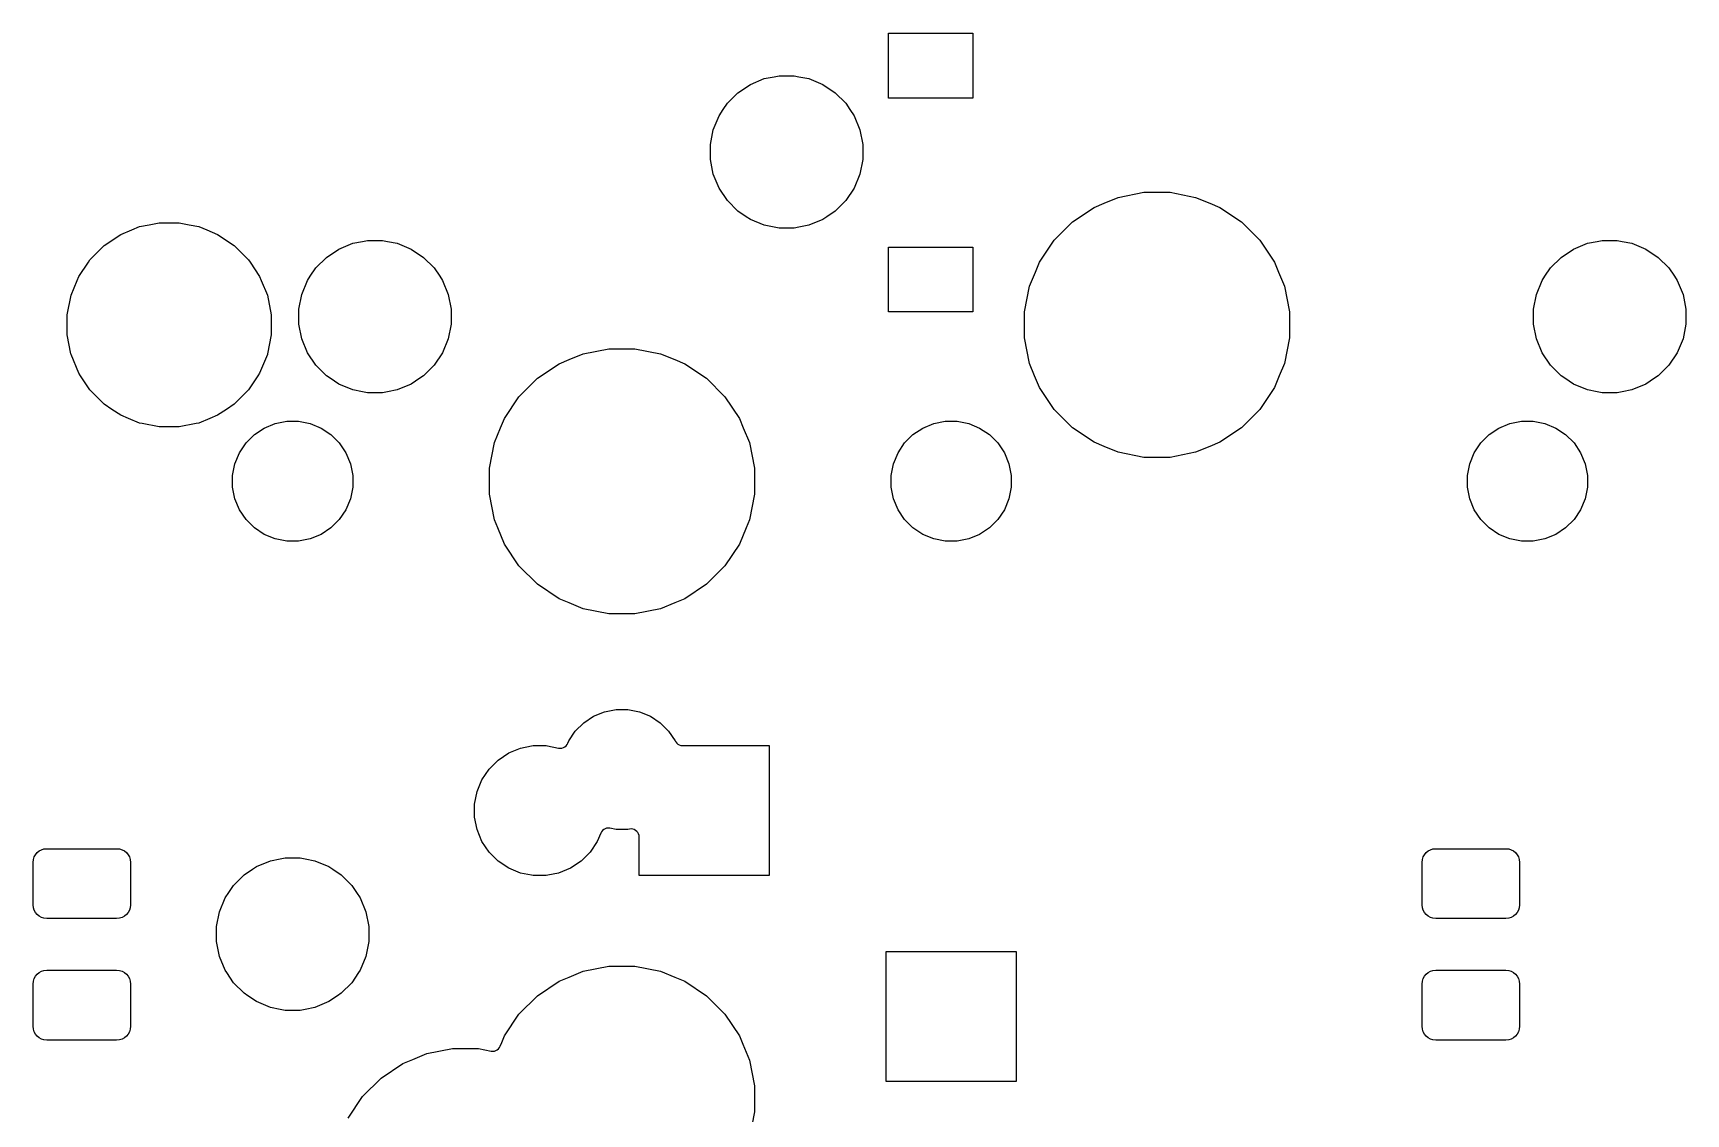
# Model space of a CAD drawing. Extents: x -9 to 373, y -109 to 9.
# Drawn here: x -9.09 to 16.42, y -90.72 to -74.05 of the extents above; entities that cross this region are included whole.
import ezdxf

# ---------------------------------------------------------------- set-up
doc = ezdxf.new("R2010")
doc.units = 0
doc.layers.add('BLACK', color=7, linetype='CONTINUOUS')

msp = doc.modelspace()

# ---------------------------------------------------------------- linework, layer by layer
at = {"layer": 'BLACK', "linetype": 'CONTINUOUS'}
for p, q in [((4.1115, -75.051), (4.1115, -74.049)), ((4.1115, -74.049), (5.4135, -74.049)), ((5.4135, -74.049), (5.4135, -75.051)), ((2.34844, -74.7216), (2.42417, -74.7065)), ((2.42417, -74.7065), (2.65583, -74.7065)), ((2.65583, -74.7065), (2.73156, -74.7216)), ((1.62654, -75.1328), (1.79035, -74.969)), ((1.79035, -74.969), (1.98295, -74.8403)), ((1.98295, -74.8403), (2.19697, -74.7517)), ((1.98295, -74.8403), (1.98295, -74.8403)), ((2.19697, -74.7517), (2.34844, -74.7216)), ((2.73156, -74.7216), (2.88303, -74.7517)), ((2.88303, -74.7517), (3.09705, -74.8403)), ((3.09705, -74.8403), (3.09705, -74.8403)), ((3.09705, -74.8403), (3.28965, -74.969)), ((3.28965, -74.969), (3.45346, -75.1328)), ((1.56169, -75.2299), (1.62654, -75.1328)), ((3.45346, -75.1328), (3.51831, -75.2299)), ((5.4135, -75.051), (4.1115, -75.051)), ((1.40919, -75.5395), (1.49784, -75.3255)), ((1.49784, -75.3255), (1.56169, -75.2299)), ((3.51831, -75.2299), (3.58216, -75.3255)), ((3.58216, -75.3255), (3.67081, -75.5395)), ((1.364, -75.7667), (1.40919, -75.5395)), ((3.67081, -75.5395), (3.716, -75.7667)), ((1.364, -75.9983), (1.364, -75.7667)), ((3.716, -75.7667), (3.716, -75.9983)), ((1.40919, -76.2255), (1.364, -75.9983)), ((1.49784, -76.4395), (1.40919, -76.2255)), ((3.67081, -76.2255), (3.58216, -76.4395)), ((3.716, -75.9983), (3.67081, -76.2255)), ((1.62654, -76.6322), (1.49784, -76.4395)), ((1.49784, -76.4395), (1.49784, -76.4395)), ((3.58216, -76.4395), (3.45346, -76.6322)), ((3.58216, -76.4395), (3.58216, -76.4395)), ((1.79035, -76.796), (1.62654, -76.6322)), ((3.45346, -76.6322), (3.28965, -76.796)), ((6.95145, -76.9611), (7.28638, -76.7373)), ((7.28638, -76.7373), (7.44053, -76.6735)), ((7.44053, -76.6735), (7.65853, -76.5832)), ((7.65853, -76.5832), (8.05359, -76.5046)), ((8.05359, -76.5046), (8.45641, -76.5046)), ((8.45641, -76.5046), (8.85147, -76.5832)), ((8.85147, -76.5832), (9.06947, -76.6735)), ((9.06947, -76.6735), (9.22362, -76.7373)), ((9.22362, -76.7373), (9.55855, -76.9611)), ((-7.44441, -77.035), (-7.29227, -77.0048)), ((-7.29227, -77.0048), (-7.14012, -76.9745)), ((-7.14012, -76.9745), (-6.82987, -76.9745)), ((-6.82987, -76.9745), (-6.67773, -77.0048)), ((-6.67773, -77.0048), (-6.52559, -77.035)), ((1.91875, -76.8818), (1.79035, -76.796)), ((1.98295, -76.9247), (1.91875, -76.8818)), ((2.19697, -77.0133), (1.98295, -76.9247)), ((2.34844, -77.0434), (2.19697, -77.0133)), ((2.88303, -77.0133), (2.73156, -77.0434)), ((3.09705, -76.9247), (2.88303, -77.0133)), ((3.16125, -76.8818), (3.09705, -76.9247)), ((3.28965, -76.796), (3.16125, -76.8818)), ((6.66662, -77.246), (6.95145, -76.9611)), ((9.55855, -76.9611), (9.84338, -77.246)), ((-7.989, -77.3261), (-7.73104, -77.1538)), ((-7.73104, -77.1538), (-7.56314, -77.0842)), ((-7.73104, -77.1538), (-7.73104, -77.1538)), ((-7.56314, -77.0842), (-7.44441, -77.035)), ((-6.52559, -77.035), (-6.40686, -77.0842)), ((-6.40686, -77.0842), (-6.23896, -77.1538)), ((-6.23896, -77.1538), (-6.23896, -77.1538)), ((-6.23896, -77.1538), (-5.981, -77.3261)), ((-4.15303, -77.2917), (-4.00156, -77.2616)), ((-4.00156, -77.2616), (-3.92583, -77.2465)), ((-3.92583, -77.2465), (-3.69417, -77.2465)), ((-3.69417, -77.2465), (-3.61844, -77.2616)), ((-3.61844, -77.2616), (-3.46697, -77.2917)), ((2.42417, -77.0585), (2.34844, -77.0434)), ((2.65583, -77.0585), (2.42417, -77.0585)), ((2.73156, -77.0434), (2.65583, -77.0585)), ((6.44283, -77.5809), (6.66662, -77.246)), ((9.84338, -77.246), (10.0672, -77.5809)), ((14.897, -77.2917), (15.0484, -77.2616)), ((15.0484, -77.2616), (15.1242, -77.2465)), ((15.1242, -77.2465), (15.3558, -77.2465)), ((15.3558, -77.2465), (15.4316, -77.2616)), ((15.4316, -77.2616), (15.583, -77.2917)), ((-8.20838, -77.5455), (-7.989, -77.3261)), ((-5.981, -77.3261), (-5.76162, -77.5455)), ((-4.72346, -77.6728), (-4.55965, -77.509)), ((-4.55965, -77.509), (-4.36705, -77.3803)), ((-4.36705, -77.3803), (-4.15303, -77.2917)), ((-4.36705, -77.3803), (-4.36705, -77.3803)), ((-3.46697, -77.2917), (-3.25296, -77.3803)), ((-3.25296, -77.3803), (-3.25295, -77.3803)), ((-3.25295, -77.3803), (-3.06035, -77.509)), ((-3.06035, -77.509), (-2.89654, -77.6728)), ((4.1115, -78.351), (4.1115, -77.349)), ((4.1115, -77.349), (5.4135, -77.349)), ((5.4135, -77.349), (5.4135, -78.351)), ((14.3265, -77.6728), (14.4903, -77.509)), ((14.4903, -77.509), (14.683, -77.3803)), ((14.683, -77.3803), (14.897, -77.2917)), ((14.683, -77.3803), (14.683, -77.3803)), ((15.583, -77.2917), (15.797, -77.3803)), ((15.797, -77.3803), (15.797, -77.3803)), ((15.797, -77.3803), (15.9897, -77.509)), ((15.9897, -77.509), (16.1535, -77.6728)), ((-8.38075, -77.8035), (-8.23202, -77.5809)), ((-8.23202, -77.5809), (-8.20838, -77.5455)), ((-5.76162, -77.5455), (-5.73798, -77.5809)), ((-5.73798, -77.5809), (-5.58925, -77.8035)), ((-4.80926, -77.8013), (-4.72346, -77.6728)), ((-2.89654, -77.6728), (-2.81074, -77.8013)), ((6.28868, -77.953), (6.37898, -77.735)), ((6.37898, -77.735), (6.44283, -77.5809)), ((10.0672, -77.5809), (10.131, -77.735)), ((10.131, -77.735), (10.2213, -77.953)), ((14.2407, -77.8013), (14.3265, -77.6728)), ((16.1535, -77.6728), (16.2393, -77.8013)), ((-8.49947, -78.0901), (-8.40643, -77.8655)), ((-8.40643, -77.8655), (-8.38075, -77.8035)), ((-5.58925, -77.8035), (-5.56357, -77.8655)), ((-5.56357, -77.8655), (-5.47053, -78.0901)), ((-4.94081, -78.0795), (-4.85216, -77.8655)), ((-4.85216, -77.8655), (-4.80926, -77.8013)), ((-2.81074, -77.8013), (-2.76784, -77.8655)), ((-2.76784, -77.8655), (-2.67919, -78.0795)), ((6.2101, -78.3481), (6.28868, -77.953)), ((10.2213, -77.953), (10.2999, -78.3481)), ((14.1092, -78.0795), (14.1978, -77.8655)), ((14.1978, -77.8655), (14.2407, -77.8013)), ((16.2393, -77.8013), (16.2822, -77.8655)), ((16.2822, -77.8655), (16.3708, -78.0795)), ((-8.56, -78.3944), (-8.49947, -78.0901)), ((-5.47053, -78.0901), (-5.41, -78.3944)), ((-4.986, -78.3067), (-4.94081, -78.0795)), ((-2.67919, -78.0795), (-2.634, -78.3067)), ((14.064, -78.3067), (14.1092, -78.0795)), ((16.3708, -78.0795), (16.416, -78.3067)), ((-8.56, -78.7046), (-8.56, -78.3944)), ((-5.41, -78.3944), (-5.41, -78.7046)), ((-4.986, -78.5383), (-4.986, -78.3067)), ((-4.94081, -78.7655), (-4.986, -78.5383)), ((-2.634, -78.5383), (-2.67919, -78.7655)), ((-2.634, -78.3067), (-2.634, -78.5383)), ((5.4135, -78.351), (4.1115, -78.351)), ((6.2101, -78.7509), (6.2101, -78.3481)), ((10.2999, -78.3481), (10.2999, -78.7509)), ((14.064, -78.5383), (14.064, -78.3067)), ((14.1092, -78.7655), (14.064, -78.5383)), ((16.416, -78.5383), (16.3708, -78.7655)), ((16.416, -78.3067), (16.416, -78.5383)), ((-8.50201, -78.9962), (-8.56, -78.7046)), ((-5.41, -78.7046), (-5.46799, -78.9962)), ((-4.85216, -78.9795), (-4.94081, -78.7655)), ((-2.67919, -78.7655), (-2.76784, -78.9795)), ((6.28868, -79.146), (6.2101, -78.7509)), ((10.2999, -78.7509), (10.2213, -79.146)), ((14.1978, -78.9795), (14.1092, -78.7655)), ((16.3708, -78.7655), (16.2822, -78.9795)), ((-8.49947, -79.0089), (-8.50201, -78.9962)), ((-8.38075, -79.2955), (-8.49947, -79.0089)), ((-5.47053, -79.0089), (-5.58925, -79.2955)), ((-5.46799, -78.9962), (-5.47053, -79.0089)), ((-4.72346, -79.1722), (-4.85216, -78.9795)), ((-4.85216, -78.9795), (-4.85216, -78.9795)), ((-2.76784, -78.9795), (-2.89654, -79.1722)), ((-2.76784, -78.9795), (-2.76784, -78.9795)), ((-0.81447, -79.0865), (-0.59647, -78.9962)), ((-0.59647, -78.9962), (-0.20141, -78.9176)), ((-0.20141, -78.9176), (0.20141, -78.9176)), ((0.20141, -78.9176), (0.59647, -78.9962)), ((0.59647, -78.9962), (0.81447, -79.0865)), ((14.3265, -79.1722), (14.1978, -78.9795)), ((14.1978, -78.9795), (14.1978, -78.9795)), ((16.2822, -78.9795), (16.1535, -79.1722)), ((16.2822, -78.9795), (16.2822, -78.9795)), ((-8.35374, -79.336), (-8.38075, -79.2955)), ((-5.58925, -79.2955), (-5.61626, -79.336)), ((-4.55965, -79.336), (-4.72346, -79.1722)), ((-2.89654, -79.1722), (-3.06035, -79.336)), ((-1.30355, -79.3741), (-0.96862, -79.1503)), ((-0.96862, -79.1503), (-0.81447, -79.0865)), ((0.81447, -79.0865), (0.96862, -79.1503)), ((0.96862, -79.1503), (1.30355, -79.3741)), ((6.36738, -79.336), (6.28868, -79.146)), ((10.2213, -79.146), (10.1426, -79.336)), ((14.4903, -79.336), (14.3265, -79.1722)), ((16.1535, -79.1722), (15.9897, -79.336)), ((-8.20838, -79.5535), (-8.35374, -79.336)), ((-7.989, -79.7729), (-8.20838, -79.5535)), ((-5.76162, -79.5535), (-5.981, -79.7729)), ((-5.61626, -79.336), (-5.76162, -79.5535)), ((-4.50254, -79.3741), (-4.55965, -79.336)), ((-4.36705, -79.4647), (-4.50254, -79.3741)), ((-4.15303, -79.5533), (-4.36705, -79.4647)), ((-4.00156, -79.5834), (-4.15303, -79.5533)), ((-3.46697, -79.5533), (-3.61844, -79.5834)), ((-3.25296, -79.4647), (-3.46697, -79.5533)), ((-3.11746, -79.3741), (-3.25296, -79.4647)), ((-3.06035, -79.336), (-3.11746, -79.3741)), ((-1.58838, -79.659), (-1.30355, -79.3741)), ((1.30355, -79.3741), (1.58838, -79.659)), ((6.44283, -79.5181), (6.36738, -79.336)), ((6.66662, -79.853), (6.44283, -79.5181)), ((10.0672, -79.5181), (9.84338, -79.853)), ((10.1426, -79.336), (10.0672, -79.5181)), ((14.5475, -79.3741), (14.4903, -79.336)), ((14.683, -79.4647), (14.5475, -79.3741)), ((14.897, -79.5533), (14.683, -79.4647)), ((15.0484, -79.5834), (14.897, -79.5533)), ((15.583, -79.5533), (15.4316, -79.5834)), ((15.797, -79.4647), (15.583, -79.5533)), ((15.9325, -79.3741), (15.797, -79.4647)), ((15.9897, -79.336), (15.9325, -79.3741)), ((-7.86903, -79.853), (-7.989, -79.7729)), ((-5.981, -79.7729), (-6.10097, -79.853)), ((-3.92583, -79.5985), (-4.00156, -79.5834)), ((-3.69417, -79.5985), (-3.92583, -79.5985)), ((-3.61844, -79.5834), (-3.69417, -79.5985)), ((-1.81217, -79.9939), (-1.58838, -79.659)), ((1.58838, -79.659), (1.81217, -79.9939)), ((15.1242, -79.5985), (15.0484, -79.5834)), ((15.3558, -79.5985), (15.1242, -79.5985)), ((15.4316, -79.5834), (15.3558, -79.5985)), ((-7.73104, -79.9452), (-7.86903, -79.853)), ((-7.61364, -79.9939), (-7.73104, -79.9452)), ((-7.44441, -80.064), (-7.61364, -79.9939)), ((-7.40317, -80.0722), (-7.44441, -80.064)), ((-7.14012, -80.1245), (-7.40317, -80.0722)), ((-6.56683, -80.0722), (-6.82987, -80.1245)), ((-6.52559, -80.064), (-6.56683, -80.0722)), ((-6.35636, -79.9939), (-6.52559, -80.064)), ((-6.23896, -79.9452), (-6.35636, -79.9939)), ((-6.10097, -79.853), (-6.23896, -79.9452)), ((-5.51863, -80.1419), (-5.3501, -80.0721)), ((-5.3501, -80.0721), (-5.1712, -80.0365)), ((-5.1712, -80.0365), (-4.9888, -80.0365)), ((-4.9888, -80.0365), (-4.8099, -80.0721)), ((-4.8099, -80.0721), (-4.64137, -80.1419)), ((-1.87181, -80.1379), (-1.81217, -79.9939)), ((1.81217, -79.9939), (1.87181, -80.1379)), ((4.64137, -80.1419), (4.8099, -80.0721)), ((4.8099, -80.0721), (4.9888, -80.0365)), ((4.9888, -80.0365), (5.1712, -80.0365)), ((5.1712, -80.0365), (5.3501, -80.0721)), ((5.3501, -80.0721), (5.51863, -80.1419)), ((6.95145, -80.1379), (6.66662, -79.853)), ((9.84338, -79.853), (9.55855, -80.1379)), ((13.5314, -80.1419), (13.6999, -80.0721)), ((13.6999, -80.0721), (13.8788, -80.0365)), ((13.8788, -80.0365), (14.0612, -80.0365)), ((14.0612, -80.0365), (14.2401, -80.0721)), ((14.2401, -80.0721), (14.4086, -80.1419)), ((-6.82987, -80.1245), (-7.14012, -80.1245)), ((-5.79927, -80.3722), (-5.67029, -80.2432)), ((-5.67029, -80.2432), (-5.51863, -80.1419)), ((-4.64137, -80.1419), (-4.48971, -80.2432)), ((-4.48971, -80.2432), (-4.36073, -80.3722)), ((-1.96632, -80.366), (-1.87181, -80.1379)), ((1.87181, -80.1379), (1.96632, -80.366)), ((4.36073, -80.3722), (4.48971, -80.2432)), ((4.48971, -80.2432), (4.64137, -80.1419)), ((5.51863, -80.1419), (5.67029, -80.2432)), ((5.67029, -80.2432), (5.79927, -80.3722)), ((7.28638, -80.3617), (6.95145, -80.1379)), ((9.55855, -80.1379), (9.22362, -80.3617)), ((13.2507, -80.3722), (13.3797, -80.2432)), ((13.3797, -80.2432), (13.5314, -80.1419)), ((14.4086, -80.1419), (14.5603, -80.2432)), ((14.5603, -80.2432), (14.6893, -80.3722)), ((-5.97042, -80.6924), (-5.90061, -80.5239)), ((-5.90061, -80.5239), (-5.79927, -80.3722)), ((-4.36073, -80.3722), (-4.25939, -80.5239)), ((-4.25939, -80.5239), (-4.18959, -80.6924)), ((-2.0449, -80.7611), (-1.96632, -80.366)), ((1.96632, -80.366), (2.0449, -80.7611)), ((4.18959, -80.6924), (4.25939, -80.5239)), ((4.25939, -80.5239), (4.36073, -80.3722)), ((5.79927, -80.3722), (5.90061, -80.5239)), ((5.90061, -80.5239), (5.97042, -80.6924)), ((7.44053, -80.4255), (7.28638, -80.3617)), ((7.65853, -80.5158), (7.44053, -80.4255)), ((8.05359, -80.5944), (7.65853, -80.5158)), ((8.85147, -80.5158), (8.45641, -80.5944)), ((9.06947, -80.4255), (8.85147, -80.5158)), ((9.22362, -80.3617), (9.06947, -80.4255)), ((13.0796, -80.6924), (13.1494, -80.5239)), ((13.1494, -80.5239), (13.2507, -80.3722)), ((14.6893, -80.3722), (14.7906, -80.5239)), ((14.7906, -80.5239), (14.8604, -80.6924)), ((-6.006, -80.8713), (-5.97042, -80.6924)), ((-4.18959, -80.6924), (-4.154, -80.8713)), ((-2.0449, -81.1639), (-2.0449, -80.7611)), ((2.0449, -80.7611), (2.0449, -81.1639)), ((4.154, -80.8713), (4.18959, -80.6924)), ((5.97042, -80.6924), (6.006, -80.8713)), ((8.45641, -80.5944), (8.05359, -80.5944)), ((13.044, -80.8713), (13.0796, -80.6924)), ((14.8604, -80.6924), (14.896, -80.8713)), ((-6.006, -81.0537), (-6.006, -80.8713)), ((-5.97042, -81.2326), (-6.006, -81.0537)), ((-4.154, -81.0537), (-4.18959, -81.2326)), ((-4.154, -80.8713), (-4.154, -81.0537)), ((4.154, -81.0537), (4.154, -80.8713)), ((4.18959, -81.2326), (4.154, -81.0537)), ((6.006, -81.0537), (5.97042, -81.2326)), ((6.006, -80.8713), (6.006, -81.0537)), ((13.044, -81.0537), (13.044, -80.8713)), ((13.0796, -81.2326), (13.044, -81.0537)), ((14.896, -81.0537), (14.8604, -81.2326)), ((14.896, -80.8713), (14.896, -81.0537)), ((-5.90061, -81.4011), (-5.97042, -81.2326)), ((-4.18959, -81.2326), (-4.25939, -81.4011)), ((-1.96632, -81.559), (-2.0449, -81.1639)), ((2.0449, -81.1639), (1.96632, -81.559)), ((4.25939, -81.4011), (4.18959, -81.2326)), ((5.97042, -81.2326), (5.90061, -81.4011)), ((13.1494, -81.4011), (13.0796, -81.2326)), ((14.8604, -81.2326), (14.7906, -81.4011)), ((-5.79927, -81.5528), (-5.90061, -81.4011)), ((-5.67029, -81.6818), (-5.79927, -81.5528)), ((-4.36073, -81.5528), (-4.48971, -81.6818)), ((-4.25939, -81.4011), (-4.36073, -81.5528)), ((-1.91545, -81.6818), (-1.96632, -81.559)), ((1.96632, -81.559), (1.91545, -81.6818)), ((4.36073, -81.5528), (4.25939, -81.4011)), ((4.48971, -81.6818), (4.36073, -81.5528)), ((5.79927, -81.5528), (5.67029, -81.6818)), ((5.90061, -81.4011), (5.79927, -81.5528)), ((13.2507, -81.5528), (13.1494, -81.4011)), ((13.3797, -81.6818), (13.2507, -81.5528)), ((14.6893, -81.5528), (14.5603, -81.6818)), ((14.7906, -81.4011), (14.6893, -81.5528)), ((-5.51863, -81.7831), (-5.67029, -81.6818)), ((-5.3501, -81.8529), (-5.51863, -81.7831)), ((-5.1712, -81.8885), (-5.3501, -81.8529)), ((-4.8099, -81.8529), (-4.9888, -81.8885)), ((-4.64137, -81.7831), (-4.8099, -81.8529)), ((-4.48971, -81.6818), (-4.64137, -81.7831)), ((-1.81217, -81.9311), (-1.91545, -81.6818)), ((1.91545, -81.6818), (1.81217, -81.9311)), ((4.64137, -81.7831), (4.48971, -81.6818)), ((4.8099, -81.8529), (4.64137, -81.7831)), ((4.9888, -81.8885), (4.8099, -81.8529)), ((5.3501, -81.8529), (5.1712, -81.8885)), ((5.51863, -81.7831), (5.3501, -81.8529)), ((5.67029, -81.6818), (5.51863, -81.7831)), ((13.5314, -81.7831), (13.3797, -81.6818)), ((13.6999, -81.8529), (13.5314, -81.7831)), ((13.8788, -81.8885), (13.6999, -81.8529)), ((14.2401, -81.8529), (14.0612, -81.8885)), ((14.4086, -81.7831), (14.2401, -81.8529)), ((14.5603, -81.6818), (14.4086, -81.7831)), ((-4.9888, -81.8885), (-5.1712, -81.8885)), ((-1.58838, -82.266), (-1.81217, -81.9311)), ((1.81217, -81.9311), (1.58838, -82.266)), ((5.1712, -81.8885), (4.9888, -81.8885)), ((14.0612, -81.8885), (13.8788, -81.8885)), ((-1.30355, -82.5509), (-1.58838, -82.266)), ((1.58838, -82.266), (1.30355, -82.5509)), ((-0.96862, -82.7747), (-1.30355, -82.5509)), ((1.30355, -82.5509), (0.96862, -82.7747)), ((-0.81447, -82.8385), (-0.96862, -82.7747)), ((-0.59647, -82.9288), (-0.81447, -82.8385)), ((0.81447, -82.8385), (0.59647, -82.9288)), ((0.96862, -82.7747), (0.81447, -82.8385)), ((-0.20141, -83.0074), (-0.59647, -82.9288)), ((0.20141, -83.0074), (-0.20141, -83.0074)), ((0.59647, -82.9288), (0.20141, -83.0074)), ((-0.59029, -84.6882), (-0.43863, -84.5869)), ((-0.43863, -84.5869), (-0.2701, -84.5171)), ((-0.2701, -84.5171), (-0.0912, -84.4815)), ((-0.0912, -84.4815), (0.0912, -84.4815)), ((0.0912, -84.4815), (0.2701, -84.5171)), ((0.2701, -84.5171), (0.43863, -84.5869)), ((0.43863, -84.5869), (0.59029, -84.6882)), ((-0.82061, -84.9689), (-0.71927, -84.8172)), ((-0.71927, -84.8172), (-0.59029, -84.6882)), ((0.59029, -84.6882), (0.71927, -84.8172)), ((0.71927, -84.8172), (0.82061, -84.9689)), ((-1.90969, -85.263), (-1.74534, -85.1532)), ((-1.74534, -85.1532), (-1.56271, -85.0776)), ((-1.56271, -85.0776), (-1.39328, -85.0439)), ((-1.39328, -85.0439), (-1.36884, -85.039)), ((-1.36884, -85.039), (-1.17116, -85.039)), ((-1.17116, -85.039), (-1.14672, -85.0439)), ((-1.14672, -85.0439), (-0.97729, -85.0776)), ((-0.97729, -85.0776), (-0.97728, -85.0776)), ((-0.97728, -85.0776), (-0.97474, -85.0781)), ((-0.97474, -85.0781), (-0.95036, -85.0805)), ((-0.95036, -85.0805), (-0.92597, -85.0781)), ((-0.92597, -85.0781), (-0.90252, -85.071)), ((-0.90252, -85.071), (-0.88091, -85.0594)), ((-0.88091, -85.0594), (-0.86197, -85.0439)), ((-0.86197, -85.0439), (-0.84642, -85.0249)), ((-0.84642, -85.0249), (-0.83488, -85.0033)), ((-0.83488, -85.0033), (-0.82061, -84.9689)), ((0.82061, -84.9689), (0.82061, -84.9689)), ((0.82061, -84.9689), (0.82485, -84.9752)), ((0.82485, -84.9752), (0.82925, -84.9834)), ((0.82925, -84.9834), (0.84479, -85.0024)), ((0.84479, -85.0024), (0.86373, -85.0179)), ((0.86373, -85.0179), (0.88534, -85.0295)), ((0.88534, -85.0295), (0.90879, -85.0366)), ((0.90879, -85.0366), (0.93318, -85.039)), ((0.93318, -85.039), (2.2735, -85.039)), ((2.2735, -85.039), (2.2735, -87.046)), ((-2.15929, -85.5672), (-2.04947, -85.4028)), ((-2.04947, -85.4028), (-1.90969, -85.263)), ((-2.23494, -85.7498), (-2.15929, -85.5672)), ((-2.2735, -85.9437), (-2.23494, -85.7498)), ((-2.2735, -86.1413), (-2.2735, -85.9437)), ((-2.23494, -86.3352), (-2.2735, -86.1413)), ((-2.15929, -86.5178), (-2.23494, -86.3352)), ((-0.32738, -86.3891), (-0.38071, -86.5178)), ((-0.31584, -86.3675), (-0.32738, -86.3891)), ((-0.30029, -86.3486), (-0.31584, -86.3675)), ((-0.28135, -86.333), (-0.30029, -86.3486)), ((-0.25974, -86.3215), (-0.28135, -86.333)), ((-0.23629, -86.3143), (-0.25974, -86.3215)), ((-0.2119, -86.3119), (-0.23629, -86.3143)), ((-0.18752, -86.3143), (-0.2119, -86.3119)), ((-0.0912, -86.3335), (-0.18752, -86.3143)), ((0.0912, -86.3335), (-0.0912, -86.3335)), ((0.11711, -86.3283), (0.0912, -86.3335)), ((0.1415, -86.3259), (0.11711, -86.3283)), ((0.16589, -86.3283), (0.1415, -86.3259)), ((0.18934, -86.3355), (0.16589, -86.3283)), ((0.21095, -86.347), (0.18934, -86.3355)), ((0.22989, -86.3626), (0.21095, -86.347)), ((0.24543, -86.3815), (0.22989, -86.3626)), ((0.25699, -86.4031), (0.24543, -86.3815)), ((0.2641, -86.4266), (0.25699, -86.4031)), ((0.2665, -86.4509), (0.2641, -86.4266)), ((-9.05003, -86.7225), (-9.02439, -86.6912)), ((-9.02439, -86.6912), (-8.99315, -86.6656)), ((-8.99315, -86.6656), (-8.95751, -86.6465)), ((-8.95751, -86.6465), (-8.91884, -86.6348)), ((-8.91884, -86.6348), (-8.87249, -86.6302)), ((-8.87249, -86.6302), (-7.79626, -86.6302)), ((-7.79626, -86.6302), (-7.74991, -86.6348)), ((-7.74991, -86.6348), (-7.71124, -86.6465)), ((-7.71124, -86.6465), (-7.6756, -86.6656)), ((-7.6756, -86.6656), (-7.64436, -86.6912)), ((-7.64436, -86.6912), (-7.61872, -86.7225)), ((-2.04947, -86.6822), (-2.15929, -86.5178)), ((-1.90969, -86.822), (-2.04947, -86.6822)), ((-0.49053, -86.6822), (-0.63031, -86.822)), ((-0.38071, -86.5178), (-0.49053, -86.6822)), ((0.2665, -87.046), (0.2665, -86.4509)), ((12.3812, -86.7225), (12.4069, -86.6912)), ((12.4069, -86.6912), (12.4381, -86.6656)), ((12.4381, -86.6656), (12.4737, -86.6465)), ((12.4737, -86.6465), (12.5124, -86.6348)), ((12.5124, -86.6348), (12.5588, -86.6302)), ((12.5588, -86.6302), (13.635, -86.6302)), ((13.635, -86.6302), (13.6813, -86.6348)), ((13.6813, -86.6348), (13.72, -86.6465)), ((13.72, -86.6465), (13.7557, -86.6656)), ((13.7557, -86.6656), (13.7869, -86.6912)), ((13.7869, -86.6912), (13.8125, -86.7225)), ((-9.08537, -86.8431), (-9.08081, -86.7968)), ((-9.08537, -87.4944), (-9.08537, -86.8431)), ((-9.08081, -86.7968), (-9.06908, -86.7581)), ((-9.06908, -86.7581), (-9.05003, -86.7225)), ((-7.61872, -86.7225), (-7.59967, -86.7581)), ((-7.59967, -86.7581), (-7.58794, -86.7968)), ((-7.58794, -86.7968), (-7.58337, -86.8431)), ((-7.58337, -86.8431), (-7.58337, -87.4944)), ((-5.82965, -87.034), (-5.70125, -86.9482)), ((-5.70125, -86.9482), (-5.63704, -86.9053)), ((-5.63704, -86.9053), (-5.42303, -86.8167)), ((-5.42303, -86.8167), (-5.27156, -86.7866)), ((-5.27156, -86.7866), (-5.19583, -86.7715)), ((-5.19583, -86.7715), (-4.96417, -86.7715)), ((-4.96417, -86.7715), (-4.88844, -86.7866)), ((-4.88844, -86.7866), (-4.73697, -86.8167)), ((-4.73697, -86.8167), (-4.52295, -86.9053)), ((-4.52295, -86.9053), (-4.45875, -86.9482)), ((-4.45875, -86.9482), (-4.33035, -87.034)), ((-1.74534, -86.9318), (-1.90969, -86.822)), ((-1.56271, -87.0074), (-1.74534, -86.9318)), ((-0.79466, -86.9318), (-0.97729, -87.0074)), ((-0.63031, -86.822), (-0.79466, -86.9318)), ((12.3459, -86.8431), (12.3504, -86.7968)), ((12.3459, -87.4944), (12.3459, -86.8431)), ((12.3504, -86.7968), (12.3622, -86.7581)), ((12.3622, -86.7581), (12.3812, -86.7225)), ((13.8125, -86.7225), (13.8316, -86.7581)), ((13.8316, -86.7581), (13.8433, -86.7968)), ((13.8433, -86.7968), (13.8479, -86.8431)), ((13.8479, -86.8431), (13.8479, -87.4944)), ((-6.06519, -87.3052), (-5.99346, -87.1978)), ((-5.99346, -87.1978), (-5.82965, -87.034)), ((-4.33035, -87.034), (-4.16654, -87.1978)), ((-4.16654, -87.1978), (-4.09481, -87.3052)), ((-1.39643, -87.0405), (-1.56271, -87.0074)), ((-1.36884, -87.046), (-1.39643, -87.0405)), ((-1.17116, -87.046), (-1.36884, -87.046)), ((-1.14358, -87.0405), (-1.17116, -87.046)), ((-0.97729, -87.0074), (-1.14358, -87.0405)), ((2.2735, -87.046), (0.2665, -87.046)), ((-6.21081, -87.6045), (-6.12216, -87.3905)), ((-6.12216, -87.3905), (-6.06519, -87.3052)), ((-4.09481, -87.3052), (-4.03784, -87.3905)), ((-4.03784, -87.3905), (-3.94919, -87.6045)), ((-9.08081, -87.5407), (-9.08537, -87.4944)), ((-9.06908, -87.5794), (-9.08081, -87.5407)), ((-9.05003, -87.615), (-9.06908, -87.5794)), ((-9.02439, -87.6463), (-9.05003, -87.615)), ((-8.99315, -87.6719), (-9.02439, -87.6463)), ((-8.95751, -87.691), (-8.99315, -87.6719)), ((-8.91884, -87.7027), (-8.95751, -87.691)), ((-8.87249, -87.7073), (-8.91884, -87.7027)), ((-7.79626, -87.7073), (-8.87249, -87.7073)), ((-7.74991, -87.7027), (-7.79626, -87.7073)), ((-7.71124, -87.691), (-7.74991, -87.7027)), ((-7.6756, -87.6719), (-7.71124, -87.691)), ((-7.64436, -87.6463), (-7.6756, -87.6719)), ((-7.61872, -87.615), (-7.64436, -87.6463)), ((-7.59967, -87.5794), (-7.61872, -87.615)), ((-7.58794, -87.5407), (-7.59967, -87.5794)), ((-7.58337, -87.4944), (-7.58794, -87.5407)), ((-6.256, -87.8317), (-6.21081, -87.6045)), ((-3.94919, -87.6045), (-3.904, -87.8317)), ((12.3504, -87.5407), (12.3459, -87.4944)), ((12.3622, -87.5794), (12.3504, -87.5407)), ((12.3812, -87.615), (12.3622, -87.5794)), ((12.4069, -87.6463), (12.3812, -87.615)), ((12.4381, -87.6719), (12.4069, -87.6463)), ((12.4737, -87.691), (12.4381, -87.6719)), ((12.5124, -87.7027), (12.4737, -87.691)), ((12.5588, -87.7073), (12.5124, -87.7027)), ((13.635, -87.7073), (12.5588, -87.7073)), ((13.6813, -87.7027), (13.635, -87.7073)), ((13.72, -87.691), (13.6813, -87.7027)), ((13.7557, -87.6719), (13.72, -87.691)), ((13.7869, -87.6463), (13.7557, -87.6719)), ((13.8125, -87.615), (13.7869, -87.6463)), ((13.8316, -87.5794), (13.8125, -87.615)), ((13.8433, -87.5407), (13.8316, -87.5794)), ((13.8479, -87.4944), (13.8433, -87.5407)), ((-6.256, -88.0633), (-6.256, -87.8317)), ((-3.904, -87.8317), (-3.904, -88.0633)), ((-6.21081, -88.2905), (-6.256, -88.0633)), ((-3.904, -88.0633), (-3.94919, -88.2905)), ((4.0765, -90.221), (4.0765, -88.214)), ((4.0765, -88.214), (6.0835, -88.214)), ((6.0835, -88.214), (6.0835, -90.221)), ((-6.12216, -88.5045), (-6.21081, -88.2905)), ((-3.94919, -88.2905), (-4.03784, -88.5045)), ((-0.59647, -88.5212), (-0.20141, -88.4426)), ((-0.20141, -88.4426), (0.20141, -88.4426)), ((0.20141, -88.4426), (0.59647, -88.5212)), ((-9.08537, -88.7181), (-9.08081, -88.6718)), ((-9.08537, -89.3694), (-9.08537, -88.7181)), ((-9.08081, -88.6718), (-9.06908, -88.6331)), ((-9.06908, -88.6331), (-9.05003, -88.5975)), ((-9.05003, -88.5975), (-9.02439, -88.5662)), ((-9.02439, -88.5662), (-8.99315, -88.5406)), ((-8.99315, -88.5406), (-8.95751, -88.5215)), ((-8.95751, -88.5215), (-8.91884, -88.5098)), ((-8.91884, -88.5098), (-8.87249, -88.5052)), ((-8.87249, -88.5052), (-7.79626, -88.5052)), ((-7.79626, -88.5052), (-7.74991, -88.5098)), ((-7.74991, -88.5098), (-7.71124, -88.5215)), ((-7.71124, -88.5215), (-7.6756, -88.5406)), ((-7.6756, -88.5406), (-7.64436, -88.5662)), ((-7.64436, -88.5662), (-7.61872, -88.5975)), ((-7.61872, -88.5975), (-7.59967, -88.6331)), ((-7.59967, -88.6331), (-7.58794, -88.6718)), ((-7.58794, -88.6718), (-7.58337, -88.7181)), ((-7.58337, -88.7181), (-7.58337, -89.3694)), ((-6.09807, -88.5406), (-6.12216, -88.5045)), ((-5.99346, -88.6972), (-6.09807, -88.5406)), ((-5.82965, -88.861), (-5.99346, -88.6972)), ((-4.16654, -88.6972), (-4.33035, -88.861)), ((-4.06193, -88.5406), (-4.16654, -88.6972)), ((-4.03784, -88.5045), (-4.06193, -88.5406)), ((-1.30355, -88.8991), (-0.96862, -88.6753)), ((-0.96862, -88.6753), (-0.81447, -88.6115)), ((-0.81447, -88.6115), (-0.59647, -88.5212)), ((0.59647, -88.5212), (0.81447, -88.6115)), ((0.81447, -88.6115), (0.96862, -88.6753)), ((0.96862, -88.6753), (1.30355, -88.8991)), ((12.3459, -88.7181), (12.3504, -88.6718)), ((12.3459, -89.3694), (12.3459, -88.7181)), ((12.3504, -88.6718), (12.3622, -88.6331)), ((12.3622, -88.6331), (12.3812, -88.5975)), ((12.3812, -88.5975), (12.4069, -88.5662)), ((12.4069, -88.5662), (12.4381, -88.5406)), ((12.4381, -88.5406), (12.4737, -88.5215)), ((12.4737, -88.5215), (12.5124, -88.5098)), ((12.5124, -88.5098), (12.5588, -88.5052)), ((12.5588, -88.5052), (13.635, -88.5052)), ((13.635, -88.5052), (13.6813, -88.5098)), ((13.6813, -88.5098), (13.72, -88.5215)), ((13.72, -88.5215), (13.7557, -88.5406)), ((13.7557, -88.5406), (13.7869, -88.5662)), ((13.7869, -88.5662), (13.8125, -88.5975)), ((13.8125, -88.5975), (13.8316, -88.6331)), ((13.8316, -88.6331), (13.8433, -88.6718)), ((13.8433, -88.6718), (13.8479, -88.7181)), ((13.8479, -88.7181), (13.8479, -89.3694)), ((-5.77254, -88.8991), (-5.82965, -88.861)), ((-5.63704, -88.9897), (-5.77254, -88.8991)), ((-5.42303, -89.0783), (-5.63704, -88.9897)), ((-4.52295, -88.9897), (-4.73697, -89.0783)), ((-4.38746, -88.8991), (-4.52295, -88.9897)), ((-4.33035, -88.861), (-4.38746, -88.8991)), ((-1.58838, -89.184), (-1.30355, -88.8991)), ((1.30355, -88.8991), (1.58838, -89.184)), ((-5.27156, -89.1084), (-5.42303, -89.0783)), ((-5.19583, -89.1235), (-5.27156, -89.1084)), ((-4.96417, -89.1235), (-5.19583, -89.1235)), ((-4.88844, -89.1084), (-4.96417, -89.1235)), ((-4.73697, -89.0783), (-4.88844, -89.1084)), ((-1.81217, -89.5189), (-1.58838, -89.184)), ((1.58838, -89.184), (1.81217, -89.5189)), ((-9.08081, -89.4157), (-9.08537, -89.3694)), ((-9.06908, -89.4544), (-9.08081, -89.4157)), ((-9.05003, -89.49), (-9.06908, -89.4544)), ((-9.02439, -89.5213), (-9.05003, -89.49)), ((-7.61872, -89.49), (-7.64436, -89.5213)), ((-7.59967, -89.4544), (-7.61872, -89.49)), ((-7.58794, -89.4157), (-7.59967, -89.4544)), ((-7.58337, -89.3694), (-7.58794, -89.4157)), ((12.3504, -89.4157), (12.3459, -89.3694)), ((12.3622, -89.4544), (12.3504, -89.4157)), ((12.3812, -89.49), (12.3622, -89.4544)), ((12.4069, -89.5213), (12.3812, -89.49)), ((13.8125, -89.49), (13.7869, -89.5213)), ((13.8316, -89.4544), (13.8125, -89.49)), ((13.8433, -89.4157), (13.8316, -89.4544)), ((13.8479, -89.3694), (13.8433, -89.4157)), ((-8.99315, -89.5469), (-9.02439, -89.5213)), ((-8.95751, -89.566), (-8.99315, -89.5469)), ((-8.91884, -89.5777), (-8.95751, -89.566)), ((-8.87249, -89.5823), (-8.91884, -89.5777)), ((-7.79626, -89.5823), (-8.87249, -89.5823)), ((-7.74991, -89.5777), (-7.79626, -89.5823)), ((-7.71124, -89.566), (-7.74991, -89.5777)), ((-7.6756, -89.5469), (-7.71124, -89.566)), ((-7.64436, -89.5213), (-7.6756, -89.5469)), ((-3.00947, -89.7912), (-2.61441, -89.7126)), ((-2.61441, -89.7126), (-2.21159, -89.7126)), ((-2.21159, -89.7126), (-2.01732, -89.7512)), ((-2.01732, -89.7512), (-1.99293, -89.7536)), ((-1.99293, -89.7536), (-1.96855, -89.7512)), ((-1.96855, -89.7512), (-1.9451, -89.7441)), ((-1.9451, -89.7441), (-1.92349, -89.7326)), ((-1.92349, -89.7326), (-1.90454, -89.717)), ((-1.90454, -89.717), (-1.889, -89.6981)), ((-1.889, -89.6981), (-1.87745, -89.6765)), ((-1.87745, -89.6765), (-1.85412, -89.6202)), ((-1.85412, -89.6202), (-1.81217, -89.5189)), ((1.81217, -89.5189), (1.86427, -89.6447)), ((1.86427, -89.6447), (1.96632, -89.891)), ((12.4381, -89.5469), (12.4069, -89.5213)), ((12.4737, -89.566), (12.4381, -89.5469)), ((12.5124, -89.5777), (12.4737, -89.566)), ((12.5588, -89.5823), (12.5124, -89.5777)), ((13.635, -89.5823), (12.5588, -89.5823)), ((13.6813, -89.5777), (13.635, -89.5823)), ((13.72, -89.566), (13.6813, -89.5777)), ((13.7557, -89.5469), (13.72, -89.566)), ((13.7869, -89.5213), (13.7557, -89.5469)), ((-3.71655, -90.1691), (-3.38162, -89.9453)), ((-3.38162, -89.9453), (-3.22747, -89.8815)), ((-3.22747, -89.8815), (-3.00947, -89.7912)), ((1.96632, -89.891), (2.0449, -90.2861)), ((-4.00138, -90.454), (-3.71655, -90.1691)), ((6.0835, -90.221), (4.0765, -90.221)), ((-4.22517, -90.7889), (-4.00138, -90.454)), ((2.0449, -90.2861), (2.0449, -90.6889)), ((2.0449, -90.6889), (1.96632, -91.084))]:
    msp.add_line(p, q, dxfattribs=at)

doc.saveas('drawing.dxf')
